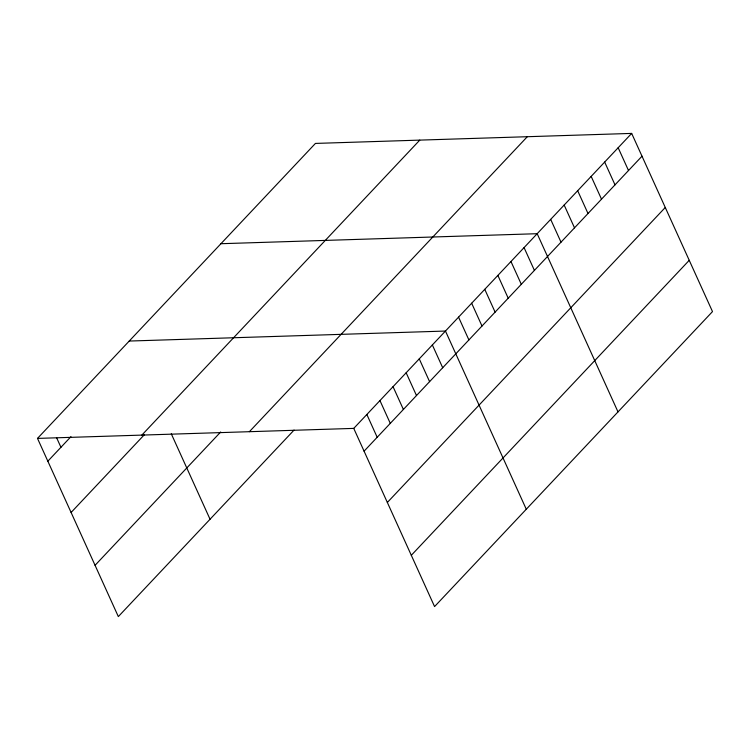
<?xml version="1.0" encoding="UTF-8"?>
<svg xmlns="http://www.w3.org/2000/svg" width="750" height="750" viewBox="0 0 750 750"><rect width="100%" height="100%" fill="white"/><g stroke="black" fill="none" stroke-linecap="round" stroke-linejoin="round"><path stroke-width="1.12" d="M37.5 438.403L315.431 143.419L631.669 133.406L712.5 311.597L434.569 606.581L353.747 428.391L37.5 438.403L118.331 616.594L294.056 430.078M47.841 461.194L70.959 436.65M141.862 435.094L419.784 140.119M71.1 512.475L144.319 434.756M95.072 565.303L220.697 431.972M249.384 431.691L527.306 136.716M353.747 428.391L631.669 133.406M364.078 451.181L642.009 156.197M387.347 502.463L665.269 207.478M411.309 555.3L689.241 260.316M220.931 243.712L537.178 233.7L618 411.891M129.216 341.053L445.463 331.05L526.284 509.241M618.169 147.741L628.509 170.531M604.669 162.066L615.009 184.856M591.169 176.391L601.509 199.181M577.669 190.725L588.009 213.516M564.169 205.05L574.509 227.841M550.678 219.375L561.009 242.166M524.072 247.613L534.412 270.403M510.966 261.516L521.306 284.306M497.869 275.419L508.209 298.209M484.763 289.331L495.103 312.122M471.666 303.234L481.997 326.025M458.559 317.137L468.9 339.928M432.356 344.953L442.697 367.744M419.25 358.856L429.591 381.647M406.153 372.769L416.494 395.559M393.047 386.672L403.387 409.462M379.95 400.575L390.281 423.366M366.844 414.488L377.184 437.278M171.272 433.772L210.047 519.244M56.709 437.963L60.938 447.281"/></g></svg>
